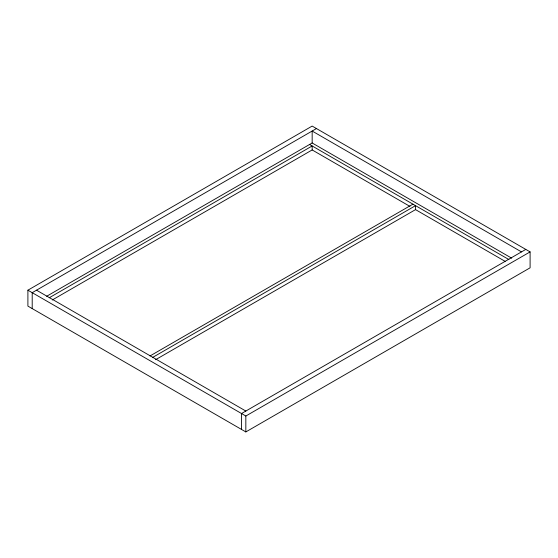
<?xml version="1.0" encoding="UTF-8"?>
<svg xmlns="http://www.w3.org/2000/svg" width="558" height="558" viewBox="0 0 558 558"><rect width="100%" height="100%" fill="white"/><g stroke="black" fill="none" stroke-linecap="round" stroke-linejoin="round"><path stroke-width="0.84" d="M27.9 290.188L312.166 126.073L530.1 251.895L530.1 267.812L245.834 431.927L27.9 306.105L27.9 290.188L245.834 416.017L530.1 251.895M316.47 128.556L32.204 292.678L32.204 308.588M46.635 296.284L312.166 142.981L511.7 258.18M49.216 297.777L312.166 145.966L312.166 149.942L52.229 300.016M150.004 355.962L412.948 204.151M152.585 357.455L415.536 205.644L415.536 209.62L155.598 359.694M525.796 249.412L241.53 413.527L241.53 429.444M521.486 251.895L312.166 131.046L312.166 142.981M309.578 144.473L508.896 259.547M312.166 149.942L409.942 206.397M415.536 209.62L505.13 261.353M36.514 290.188L245.834 411.044M245.834 416.017L245.834 431.927"/></g></svg>
